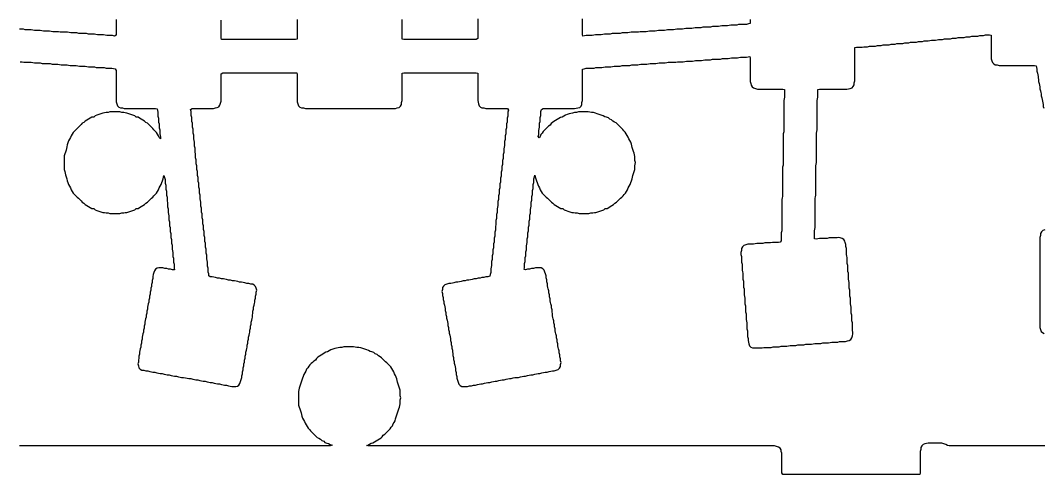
# Model space of a CAD drawing. Header units: metres. Extents: x 1 to 276, y -106 to -1.
# Drawn here: x 113.2 to 191.8, y -106.4 to -71.6 of the extents above; entities that cross this region are included whole.
import ezdxf

# ---------------------------------------------------------------- set-up
doc = ezdxf.new("R2010")
doc.units = ezdxf.units.M

msp = doc.modelspace()

# ---------------------------------------------------------------- linework, layer by layer
at = {"layer": 'PORON'}
for points in [[(148.325, -71.45), (148.325, -71.6), (148.325, -71.75), (148.325, -71.9), (148.325, -72.05), (148.325, -72.2), (148.325, -72.35), (148.325, -72.5), (148.325, -72.65), (148.325, -72.8), (148.325, -72.95), (148.2, -73.025), (148.05, -73.025), (147.9, -73.025), (147.75, -73.025), (147.6, -73.025), (147.45, -73.025), (147.3, -73.025), (147.15, -73.025), (147, -73.025), (146.85, -73.025), (146.7, -73.025), (146.55, -73.025), (146.4, -73.025), (146.25, -73.025), (146.1, -73.025), (145.95, -73.025), (145.8, -73.025), (145.65, -73.025), (145.5, -73.025), (145.35, -73.025), (145.2, -73.025), (145.05, -73.025), (144.9, -73.025), (144.75, -73.025), (144.6, -73.025), (144.45, -73.025), (144.3, -73.025), (144.15, -73.025), (144, -73.025), (143.85, -73.025), (143.7, -73.025), (143.55, -73.025), (143.4, -73.025), (143.25, -73.025), (143.1, -73.025), (142.95, -73.025), (142.8, -73.025), (142.65, -73.025), (142.525, -73), (142.525, -72.85), (142.525, -72.7), (142.525, -72.55), (142.525, -72.4), (142.525, -72.25), (142.525, -72.1), (142.525, -71.95), (142.525, -71.8), (142.525, -71.65), (142.525, -71.5)], [(169.225, -71.5), (169.225, -71.65), (169.225, -71.8), (169.1, -71.825), (168.95, -71.875), (168.8, -71.875), (168.65, -71.875), (168.5, -71.875), (168.35, -71.875), (168.2, -71.925), (168.05, -71.925), (167.9, -71.925), (167.75, -71.925), (167.625, -71.95), (167.5, -71.975), (167.35, -71.975), (167.2, -71.975), (167.05, -71.975), (166.925, -72), (166.8, -72.025), (166.65, -72.025), (166.5, -72.025), (166.35, -72.025), (166.2, -72.075), (166.05, -72.075), (165.9, -72.075), (165.75, -72.075), (165.6, -72.075), (165.45, -72.125), (165.3, -72.125), (165.15, -72.125), (165, -72.125), (164.875, -72.15), (164.75, -72.175), (164.6, -72.175), (164.45, -72.175), (164.3, -72.175), (164.175, -72.2), (164.05, -72.225), (163.9, -72.225), (163.75, -72.225), (163.6, -72.225), (163.475, -72.25), (163.35, -72.275), (163.2, -72.275), (163.05, -72.275), (162.9, -72.275), (162.775, -72.3), (162.65, -72.325), (162.5, -72.325), (162.35, -72.325), (162.2, -72.325), (162.075, -72.35), (161.95, -72.375), (161.8, -72.375), (161.65, -72.375), (161.5, -72.375), (161.375, -72.4), (161.25, -72.425), (161.1, -72.425), (160.95, -72.425), (160.8, -72.425), (160.675, -72.45), (160.55, -72.475), (160.4, -72.475), (160.25, -72.475), (160.1, -72.475), (159.975, -72.5), (159.85, -72.525), (159.7, -72.525), (159.55, -72.525), (159.4, -72.525), (159.25, -72.575), (159.1, -72.575), (158.95, -72.575), (158.8, -72.575), (158.65, -72.575), (158.5, -72.625), (158.35, -72.625), (158.2, -72.625), (158.05, -72.625), (157.925, -72.65), (157.8, -72.675), (157.65, -72.675), (157.5, -72.675), (157.35, -72.675), (157.225, -72.7), (157.1, -72.725), (156.95, -72.725), (156.8, -72.725), (156.65, -72.725), (156.525, -72.75), (156.4, -72.775), (156.375, -72.65), (156.375, -72.5), (156.375, -72.35), (156.375, -72.2), (156.375, -72.05), (156.375, -71.9), (156.375, -71.75), (156.375, -71.6), (156.375, -71.45)], [(120.575, -71.5), (120.575, -71.65), (120.575, -71.8), (120.575, -71.95), (120.575, -72.1), (120.575, -72.25), (120.575, -72.4), (120.575, -72.55), (120.575, -72.7), (120.45, -72.775), (120.3, -72.725), (120.15, -72.725), (120, -72.725), (119.85, -72.725), (119.725, -72.7), (119.6, -72.675), (119.45, -72.675), (119.3, -72.675), (119.15, -72.675), (119.025, -72.65), (118.9, -72.625), (118.75, -72.625), (118.6, -72.625), (118.45, -72.625), (118.3, -72.575), (118.15, -72.575), (118, -72.575), (117.85, -72.575), (117.7, -72.575), (117.55, -72.525), (117.4, -72.525), (117.25, -72.525), (117.1, -72.525), (116.975, -72.5), (116.85, -72.475), (116.7, -72.475), (116.55, -72.475), (116.4, -72.475), (116.275, -72.45), (116.15, -72.425), (116, -72.425), (115.85, -72.425), (115.7, -72.425), (115.575, -72.4), (115.45, -72.375), (115.3, -72.375), (115.15, -72.375), (115, -72.375), (114.875, -72.35), (114.75, -72.325), (114.6, -72.325), (114.45, -72.325), (114.3, -72.325), (114.175, -72.3), (114.05, -72.275), (113.9, -72.275), (113.75, -72.275), (113.6, -72.275), (113.45, -72.225), (113.3, -72.225), (113.15, -72.225)], [(134.475, -71.5), (134.475, -71.65), (134.475, -71.8), (134.475, -71.95), (134.475, -72.1), (134.475, -72.25), (134.475, -72.4), (134.475, -72.55), (134.475, -72.7), (134.475, -72.85), (134.475, -73), (134.35, -73.025), (134.2, -73.025), (134.05, -73.025), (133.9, -73.025), (133.75, -73.025), (133.6, -73.025), (133.45, -73.025), (133.3, -73.025), (133.15, -73.025), (133, -73.025), (132.85, -73.025), (132.7, -73.025), (132.55, -73.025), (132.4, -73.025), (132.25, -73.025), (132.1, -73.025), (131.95, -73.025), (131.8, -73.025), (131.65, -73.025), (131.5, -73.025), (131.35, -73.025), (131.2, -73.025), (131.05, -73.025), (130.9, -73.025), (130.75, -73.025), (130.6, -73.025), (130.45, -73.025), (130.3, -73.025), (130.15, -73.025), (130, -73.025), (129.85, -73.025), (129.7, -73.025), (129.55, -73.025), (129.4, -73.025), (129.25, -73.025), (129.1, -73.025), (128.95, -73.025), (128.8, -73.025), (128.65, -73.025), (128.625, -72.9), (128.625, -72.75), (128.625, -72.6), (128.625, -72.45), (128.625, -72.3), (128.625, -72.15), (128.625, -72), (128.625, -71.85), (128.625, -71.7), (128.625, -71.55)], [(113.2, -74.725), (113.35, -74.725), (113.475, -74.75), (113.6, -74.775), (113.75, -74.775), (113.9, -74.775), (114.05, -74.775), (114.175, -74.8), (114.3, -74.825), (114.45, -74.825), (114.6, -74.825), (114.75, -74.825), (114.9, -74.875), (115.05, -74.875), (115.2, -74.875), (115.35, -74.875), (115.5, -74.875), (115.65, -74.925), (115.8, -74.925), (115.95, -74.925), (116.1, -74.925), (116.225, -74.95), (116.35, -74.975), (116.5, -74.975), (116.65, -74.975), (116.8, -74.975), (116.925, -75), (117.05, -75.025), (117.2, -75.025), (117.35, -75.025), (117.5, -75.025), (117.625, -75.05), (117.75, -75.075), (117.9, -75.075), (118.05, -75.075), (118.2, -75.075), (118.325, -75.1), (118.45, -75.125), (118.6, -75.125), (118.75, -75.125), (118.9, -75.125), (119.05, -75.175), (119.2, -75.175), (119.35, -75.175), (119.5, -75.175), (119.65, -75.175), (119.8, -75.225), (119.95, -75.225), (120.1, -75.225), (120.25, -75.225), (120.375, -75.25), (120.5, -75.275), (120.575, -75.4), (120.575, -75.55), (120.575, -75.7), (120.575, -75.85), (120.575, -76), (120.575, -76.15), (120.575, -76.3), (120.575, -76.45), (120.575, -76.6), (120.575, -76.75), (120.575, -76.9), (120.575, -77.05), (120.575, -77.2), (120.575, -77.35), (120.575, -77.5), (120.575, -77.65), (120.575, -77.8), (120.625, -77.95), (120.675, -78.1), (120.775, -78.2), (120.9, -78.275), (121.05, -78.275), (121.2, -78.325), (121.35, -78.325), (121.5, -78.325), (121.65, -78.325), (121.8, -78.325), (121.95, -78.325), (122.1, -78.325), (122.25, -78.325), (122.4, -78.325), (122.55, -78.325), (122.7, -78.325), (122.85, -78.325), (123, -78.325), (123.15, -78.325), (123.3, -78.325), (123.45, -78.325), (123.6, -78.325), (123.725, -78.35), (123.75, -78.475), (123.775, -78.6), (123.775, -78.75), (123.775, -78.9), (123.825, -79.05), (123.825, -79.2), (123.825, -79.35), (123.875, -79.5), (123.875, -79.65), (123.875, -79.8), (123.925, -79.95), (123.925, -80.1), (123.925, -80.25), (123.95, -80.375), (123.975, -80.5), (123.975, -80.65), (123.875, -80.55), (123.825, -80.4), (123.75, -80.275), (123.675, -80.15), (123.575, -80.05), (123.475, -79.95), (123.375, -79.85), (123.275, -79.75), (123.175, -79.65), (123.075, -79.55), (122.975, -79.45), (122.85, -79.375), (122.75, -79.275), (122.625, -79.2), (122.5, -79.125), (122.375, -79.05), (122.25, -78.975), (122.1, -78.975), (122, -78.875), (121.85, -78.825), (121.7, -78.775), (121.55, -78.725), (121.4, -78.675), (121.275, -78.65), (121.15, -78.625), (121, -78.625), (120.85, -78.575), (120.7, -78.575), (120.55, -78.575), (120.4, -78.575), (120.25, -78.575), (120.1, -78.575), (119.95, -78.625), (119.8, -78.625), (119.675, -78.65), (119.55, -78.675), (119.4, -78.725), (119.25, -78.775), (119.1, -78.825), (118.95, -78.875), (118.85, -78.975), (118.7, -78.975), (118.575, -79.05), (118.45, -79.125), (118.325, -79.2), (118.2, -79.275), (118.1, -79.375), (117.975, -79.45), (117.875, -79.55), (117.775, -79.65), (117.675, -79.75), (117.575, -79.85), (117.475, -79.95), (117.375, -80.05), (117.275, -80.15), (117.2, -80.275), (117.125, -80.4), (117.075, -80.55), (117, -80.675), (116.925, -80.8), (116.875, -80.95), (116.825, -81.1), (116.775, -81.25), (116.75, -81.375), (116.725, -81.5), (116.675, -81.65), (116.625, -81.8), (116.575, -81.95), (116.575, -82.1), (116.575, -82.25), (116.575, -82.4), (116.575, -82.55), (116.575, -82.7), (116.575, -82.85), (116.575, -83), (116.625, -83.15), (116.65, -83.275), (116.675, -83.4), (116.725, -83.55), (116.775, -83.7), (116.825, -83.85), (116.875, -84), (116.925, -84.15), (117, -84.275), (117.075, -84.4), (117.125, -84.55), (117.2, -84.675), (117.275, -84.8), (117.375, -84.9), (117.475, -85), (117.575, -85.1), (117.675, -85.2), (117.775, -85.3), (117.875, -85.4), (117.975, -85.5), (118.1, -85.575), (118.2, -85.675), (118.325, -85.75), (118.45, -85.825), (118.575, -85.9), (118.7, -85.975), (118.85, -85.975), (118.95, -86.075), (119.1, -86.125), (119.25, -86.175), (119.4, -86.225), (119.55, -86.275), (119.675, -86.3), (119.8, -86.325), (119.95, -86.325), (120.1, -86.375), (120.25, -86.375), (120.4, -86.375), (120.55, -86.375), (120.7, -86.375), (120.85, -86.375), (121, -86.325), (121.15, -86.325), (121.275, -86.3), (121.4, -86.275), (121.55, -86.225), (121.7, -86.175), (121.85, -86.125), (122, -86.075), (122.1, -85.975), (122.25, -85.975), (122.375, -85.9), (122.5, -85.825), (122.625, -85.75), (122.75, -85.675), (122.85, -85.575), (122.975, -85.5), (123.075, -85.4), (123.175, -85.3), (123.275, -85.2), (123.375, -85.1), (123.475, -85), (123.575, -84.9), (123.675, -84.8), (123.75, -84.675), (123.825, -84.55), (123.875, -84.4), (123.95, -84.275), (124.025, -84.15), (124.075, -84), (124.125, -83.85), (124.175, -83.7), (124.2, -83.575), (124.225, -83.45), (124.275, -83.6), (124.325, -83.75), (124.325, -83.9), (124.325, -84.05), (124.375, -84.2), (124.375, -84.35), (124.375, -84.5), (124.425, -84.65), (124.425, -84.8), (124.425, -84.95), (124.475, -85.1), (124.475, -85.25), (124.475, -85.4), (124.525, -85.55), (124.525, -85.7), (124.525, -85.85), (124.575, -86), (124.575, -86.15), (124.575, -86.3), (124.6, -86.425), (124.625, -86.55), (124.625, -86.7), (124.625, -86.85), (124.675, -87), (124.675, -87.15), (124.675, -87.3), (124.725, -87.45), (124.725, -87.6), (124.725, -87.75), (124.775, -87.9), (124.775, -88.05), (124.775, -88.2), (124.825, -88.35), (124.825, -88.5), (124.825, -88.65), (124.875, -88.8), (124.875, -88.95), (124.875, -89.1), (124.9, -89.225), (124.925, -89.35), (124.925, -89.5), (124.925, -89.65), (124.975, -89.8), (124.975, -89.95), (124.975, -90.1), (125.025, -90.25), (125.025, -90.4), (125.025, -90.55), (125.05, -90.675), (124.9, -90.675), (124.75, -90.625), (124.6, -90.625), (124.45, -90.575), (124.3, -90.575), (124.15, -90.525), (124, -90.525), (123.85, -90.525), (123.725, -90.55), (123.6, -90.625), (123.525, -90.75), (123.475, -90.9), (123.425, -91.05), (123.375, -91.2), (123.375, -91.35), (123.325, -91.5), (123.325, -91.65), (123.275, -91.8), (123.275, -91.95), (123.225, -92.1), (123.225, -92.25), (123.175, -92.4), (123.175, -92.55), (123.125, -92.7), (123.125, -92.85), (123.075, -93), (123.075, -93.15), (123.025, -93.3), (123, -93.425), (122.975, -93.55), (122.975, -93.7), (122.925, -93.85), (122.925, -94), (122.875, -94.15), (122.875, -94.3), (122.825, -94.45), (122.8, -94.575), (122.775, -94.7), (122.775, -94.85), (122.725, -95), (122.725, -95.15), (122.675, -95.3), (122.675, -95.45), (122.625, -95.6), (122.6, -95.725), (122.575, -95.85), (122.575, -96), (122.525, -96.15), (122.525, -96.3), (122.475, -96.45), (122.475, -96.6), (122.425, -96.75), (122.4, -96.875), (122.375, -97), (122.375, -97.15), (122.325, -97.3), (122.325, -97.45), (122.275, -97.6), (122.275, -97.75), (122.225, -97.9), (122.275, -98.05), (122.325, -98.2), (122.425, -98.3), (122.55, -98.375), (122.7, -98.375), (122.85, -98.425), (123, -98.425), (123.15, -98.475), (123.275, -98.5), (123.4, -98.525), (123.55, -98.525), (123.7, -98.575), (123.825, -98.6), (123.95, -98.625), (124.1, -98.625), (124.25, -98.675), (124.375, -98.7), (124.5, -98.725), (124.65, -98.725), (124.8, -98.775), (124.925, -98.8), (125.05, -98.825), (125.2, -98.825), (125.35, -98.875), (125.475, -98.9), (125.6, -98.925), (125.75, -98.925), (125.9, -98.975), (126.025, -99), (126.15, -99.025), (126.3, -99.025), (126.45, -99.075), (126.575, -99.1), (126.7, -99.125), (126.85, -99.125), (127, -99.175), (127.125, -99.2), (127.25, -99.225), (127.4, -99.225), (127.55, -99.275), (127.675, -99.3), (127.8, -99.325), (127.95, -99.325), (128.1, -99.375), (128.225, -99.4), (128.35, -99.425), (128.5, -99.425), (128.65, -99.475), (128.775, -99.5), (128.9, -99.525), (129.05, -99.525), (129.2, -99.575), (129.325, -99.6), (129.45, -99.625), (129.6, -99.625), (129.75, -99.625), (129.875, -99.6), (130, -99.525), (130.075, -99.4), (130.125, -99.25), (130.175, -99.1), (130.225, -98.95), (130.225, -98.8), (130.275, -98.65), (130.275, -98.5), (130.325, -98.35), (130.325, -98.2), (130.375, -98.05), (130.375, -97.9), (130.425, -97.75), (130.425, -97.6), (130.475, -97.45), (130.475, -97.3), (130.525, -97.15), (130.525, -97), (130.575, -96.85), (130.6, -96.725), (130.625, -96.6), (130.625, -96.45), (130.675, -96.3), (130.675, -96.15), (130.725, -96), (130.725, -95.85), (130.775, -95.7), (130.8, -95.575), (130.825, -95.45), (130.825, -95.3), (130.875, -95.15), (130.875, -95), (130.925, -94.85), (130.925, -94.7), (130.975, -94.55), (131, -94.425), (131.025, -94.3), (131.025, -94.15), (131.075, -94), (131.075, -93.85), (131.125, -93.7), (131.125, -93.55), (131.175, -93.4), (131.2, -93.275), (131.225, -93.15), (131.225, -93), (131.275, -92.85), (131.275, -92.7), (131.325, -92.55), (131.325, -92.4), (131.375, -92.25), (131.325, -92.1), (131.275, -91.95), (131.175, -91.85), (131.05, -91.775), (130.9, -91.775), (130.75, -91.725), (130.6, -91.725), (130.45, -91.675), (130.325, -91.65), (130.2, -91.625), (130.05, -91.625), (129.9, -91.575), (129.775, -91.55), (129.65, -91.525), (129.5, -91.525), (129.35, -91.475), (129.2, -91.475), (129.05, -91.425), (128.925, -91.4), (128.8, -91.375), (128.65, -91.375), (128.5, -91.325), (128.35, -91.325), (128.2, -91.275), (128.075, -91.25), (127.95, -91.225), (127.8, -91.225), (127.675, -91.15), (127.675, -91), (127.625, -90.85), (127.625, -90.7), (127.625, -90.55), (127.575, -90.4), (127.575, -90.25), (127.575, -90.1), (127.55, -89.975), (127.525, -89.85), (127.525, -89.7), (127.525, -89.55), (127.475, -89.4), (127.475, -89.25), (127.475, -89.1), (127.425, -88.95), (127.425, -88.8), (127.425, -88.65), (127.375, -88.5), (127.375, -88.35), (127.375, -88.2), (127.325, -88.05), (127.325, -87.9), (127.325, -87.75), (127.275, -87.6), (127.275, -87.45), (127.275, -87.3), (127.225, -87.15), (127.225, -87), (127.225, -86.85), (127.175, -86.7), (127.175, -86.55), (127.175, -86.4), (127.125, -86.25), (127.125, -86.1), (127.125, -85.95), (127.075, -85.8), (127.075, -85.65), (127.075, -85.5), (127.05, -85.375), (127.025, -85.25), (127.025, -85.1), (127.025, -84.95), (126.975, -84.8), (126.975, -84.65), (126.975, -84.5), (126.925, -84.35), (126.925, -84.2), (126.925, -84.05), (126.875, -83.9), (126.875, -83.75), (126.875, -83.6), (126.825, -83.45), (126.825, -83.3), (126.825, -83.15), (126.775, -83), (126.775, -82.85), (126.775, -82.7), (126.725, -82.55), (126.725, -82.4), (126.725, -82.25), (126.675, -82.1), (126.675, -81.95), (126.675, -81.8), (126.625, -81.65), (126.625, -81.5), (126.625, -81.35), (126.575, -81.2), (126.575, -81.05), (126.575, -80.9), (126.55, -80.775), (126.525, -80.65), (126.525, -80.5), (126.525, -80.35), (126.475, -80.2), (126.475, -80.05), (126.475, -79.9), (126.425, -79.75), (126.425, -79.6), (126.425, -79.45), (126.375, -79.3), (126.375, -79.15), (126.375, -79), (126.325, -78.85), (126.325, -78.7), (126.325, -78.55), (126.275, -78.4), (126.4, -78.325), (126.55, -78.325), (126.7, -78.325), (126.85, -78.325), (127, -78.325), (127.15, -78.325), (127.3, -78.325), (127.45, -78.325), (127.6, -78.325), (127.75, -78.325), (127.9, -78.325), (128.05, -78.325), (128.2, -78.275), (128.325, -78.25), (128.45, -78.175), (128.525, -78.05), (128.575, -77.9), (128.625, -77.75), (128.625, -77.6), (128.625, -77.45), (128.625, -77.3), (128.625, -77.15), (128.625, -77), (128.625, -76.85), (128.625, -76.7), (128.625, -76.55), (128.625, -76.4), (128.625, -76.25), (128.625, -76.1), (128.625, -75.95), (128.625, -75.8), (128.625, -75.65), (128.75, -75.575), (128.9, -75.575), (129.05, -75.575), (129.2, -75.575), (129.35, -75.575), (129.5, -75.575), (129.65, -75.575), (129.8, -75.575), (129.95, -75.575), (130.1, -75.575), (130.25, -75.575), (130.4, -75.575), (130.55, -75.575), (130.7, -75.575), (130.85, -75.575), (131, -75.575), (131.15, -75.575), (131.3, -75.575), (131.45, -75.575), (131.6, -75.575), (131.75, -75.575), (131.9, -75.575), (132.05, -75.575), (132.2, -75.575), (132.35, -75.575), (132.5, -75.575), (132.65, -75.575), (132.8, -75.575), (132.95, -75.575), (133.1, -75.575), (133.25, -75.575), (133.4, -75.575), (133.55, -75.575), (133.7, -75.575), (133.85, -75.575), (134, -75.575), (134.15, -75.575), (134.3, -75.575), (134.45, -75.575), (134.475, -75.7), (134.475, -75.85), (134.475, -76), (134.475, -76.15), (134.475, -76.3), (134.475, -76.45), (134.475, -76.6), (134.475, -76.75), (134.475, -76.9), (134.475, -77.05), (134.475, -77.2), (134.475, -77.35), (134.475, -77.5), (134.475, -77.65), (134.475, -77.8), (134.525, -77.95), (134.575, -78.1), (134.675, -78.2), (134.8, -78.275), (134.95, -78.275), (135.1, -78.325), (135.25, -78.325), (135.4, -78.325), (135.55, -78.325), (135.7, -78.325), (135.85, -78.325), (136, -78.325), (136.15, -78.325), (136.3, -78.325), (136.45, -78.325), (136.6, -78.325), (136.75, -78.325), (136.9, -78.325), (137.05, -78.325), (137.2, -78.325), (137.35, -78.325), (137.5, -78.325), (137.65, -78.325), (137.8, -78.325), (137.95, -78.325), (138.1, -78.325), (138.25, -78.325), (138.4, -78.325), (138.55, -78.325), (138.7, -78.325), (138.85, -78.325), (139, -78.325), (139.15, -78.325), (139.3, -78.325), (139.45, -78.325), (139.6, -78.325), (139.75, -78.325), (139.9, -78.325), (140.05, -78.325), (140.2, -78.325), (140.35, -78.325), (140.5, -78.325), (140.65, -78.325), (140.8, -78.325), (140.95, -78.325), (141.1, -78.325), (141.25, -78.325), (141.4, -78.325), (141.55, -78.325), (141.7, -78.325), (141.85, -78.325), (142, -78.325), (142.15, -78.275), (142.3, -78.225), (142.4, -78.125), (142.475, -78), (142.475, -77.85), (142.525, -77.7), (142.525, -77.55), (142.525, -77.4), (142.525, -77.25), (142.525, -77.1), (142.525, -76.95), (142.525, -76.8), (142.525, -76.65), (142.525, -76.5), (142.525, -76.35), (142.525, -76.2), (142.525, -76.05), (142.525, -75.9), (142.525, -75.75), (142.525, -75.6), (142.65, -75.575), (142.8, -75.575), (142.95, -75.575), (143.1, -75.575), (143.25, -75.575), (143.4, -75.575), (143.55, -75.575), (143.7, -75.575), (143.85, -75.575), (144, -75.575), (144.15, -75.575), (144.3, -75.575), (144.45, -75.575), (144.6, -75.575), (144.75, -75.575), (144.9, -75.575), (145.05, -75.575), (145.2, -75.575), (145.35, -75.575), (145.5, -75.575), (145.65, -75.575), (145.8, -75.575), (145.95, -75.575), (146.1, -75.575), (146.25, -75.575), (146.4, -75.575), (146.55, -75.575), (146.7, -75.575), (146.85, -75.575), (147, -75.575), (147.15, -75.575), (147.3, -75.575), (147.45, -75.575), (147.6, -75.575), (147.75, -75.575), (147.9, -75.575), (148.05, -75.575), (148.2, -75.575), (148.325, -75.6), (148.325, -75.75), (148.325, -75.9), (148.325, -76.05), (148.325, -76.2), (148.325, -76.35), (148.325, -76.5), (148.325, -76.65), (148.325, -76.8), (148.325, -76.95), (148.325, -77.1), (148.325, -77.25), (148.325, -77.4), (148.325, -77.55), (148.325, -77.7), (148.35, -77.825), (148.375, -77.95), (148.425, -78.1), (148.525, -78.2), (148.65, -78.275), (148.8, -78.275), (148.95, -78.325), (149.1, -78.325), (149.25, -78.325), (149.4, -78.325), (149.55, -78.325), (149.7, -78.325), (149.85, -78.325), (150, -78.325), (150.15, -78.325), (150.3, -78.325), (150.45, -78.325), (150.6, -78.325), (150.675, -78.45), (150.625, -78.6), (150.625, -78.75), (150.625, -78.9), (150.575, -79.05), (150.575, -79.2), (150.575, -79.35), (150.525, -79.5), (150.525, -79.65), (150.525, -79.8), (150.475, -79.95), (150.475, -80.1), (150.475, -80.25), (150.425, -80.4), (150.425, -80.55), (150.425, -80.7), (150.375, -80.85), (150.375, -81), (150.375, -81.15), (150.35, -81.275), (150.325, -81.4), (150.325, -81.55), (150.325, -81.7), (150.275, -81.85), (150.275, -82), (150.275, -82.15), (150.225, -82.3), (150.225, -82.45), (150.225, -82.6), (150.175, -82.75), (150.175, -82.9), (150.175, -83.05), (150.125, -83.2), (150.125, -83.35), (150.125, -83.5), (150.075, -83.65), (150.075, -83.8), (150.075, -83.95), (150.025, -84.1), (150.025, -84.25), (150.025, -84.4), (149.975, -84.55), (149.975, -84.7), (149.975, -84.85), (149.925, -85), (149.925, -85.15), (149.925, -85.3), (149.875, -85.45), (149.875, -85.6), (149.875, -85.75), (149.85, -85.875), (149.825, -86), (149.825, -86.15), (149.825, -86.3), (149.775, -86.45), (149.775, -86.6), (149.775, -86.75), (149.725, -86.9), (149.725, -87.05), (149.725, -87.2), (149.675, -87.35), (149.675, -87.5), (149.675, -87.65), (149.625, -87.8), (149.625, -87.95), (149.625, -88.1), (149.575, -88.25), (149.575, -88.4), (149.575, -88.55), (149.525, -88.7), (149.525, -88.85), (149.525, -89), (149.475, -89.15), (149.475, -89.3), (149.475, -89.45), (149.425, -89.6), (149.425, -89.75), (149.425, -89.9), (149.375, -90.05), (149.375, -90.2), (149.375, -90.35), (149.35, -90.475), (149.325, -90.6), (149.325, -90.75), (149.325, -90.9), (149.275, -91.05), (149.25, -91.175), (149.1, -91.225), (148.95, -91.225), (148.8, -91.275), (148.65, -91.275), (148.5, -91.325), (148.35, -91.325), (148.2, -91.375), (148.05, -91.375), (147.9, -91.425), (147.775, -91.45), (147.65, -91.475), (147.5, -91.475), (147.35, -91.525), (147.2, -91.525), (147.05, -91.575), (146.925, -91.6), (146.8, -91.625), (146.65, -91.625), (146.5, -91.675), (146.375, -91.7), (146.25, -91.725), (146.1, -91.725), (145.95, -91.775), (145.8, -91.825), (145.7, -91.925), (145.625, -92.05), (145.625, -92.2), (145.575, -92.35), (145.625, -92.5), (145.625, -92.65), (145.675, -92.8), (145.675, -92.95), (145.725, -93.1), (145.725, -93.25), (145.775, -93.4), (145.8, -93.525), (145.825, -93.65), (145.825, -93.8), (145.875, -93.95), (145.875, -94.1), (145.925, -94.25), (145.925, -94.4), (145.975, -94.55), (146, -94.675), (146.025, -94.8), (146.025, -94.95), (146.075, -95.1), (146.075, -95.25), (146.125, -95.4), (146.125, -95.55), (146.175, -95.7), (146.2, -95.825), (146.225, -95.95), (146.225, -96.1), (146.275, -96.25), (146.275, -96.4), (146.325, -96.55), (146.325, -96.7), (146.375, -96.85), (146.4, -96.975), (146.425, -97.1), (146.425, -97.25), (146.475, -97.4), (146.475, -97.55), (146.525, -97.7), (146.525, -97.85), (146.575, -98), (146.6, -98.125), (146.625, -98.25), (146.625, -98.4), (146.675, -98.55), (146.675, -98.7), (146.725, -98.85), (146.725, -99), (146.775, -99.15), (146.825, -99.3), (146.875, -99.45), (146.975, -99.55), (147.1, -99.625), (147.25, -99.625), (147.4, -99.625), (147.55, -99.625), (147.7, -99.575), (147.85, -99.575), (148, -99.525), (148.15, -99.525), (148.3, -99.475), (148.425, -99.45), (148.55, -99.425), (148.7, -99.425), (148.85, -99.375), (148.975, -99.35), (149.1, -99.325), (149.25, -99.325), (149.4, -99.275), (149.525, -99.25), (149.65, -99.225), (149.8, -99.225), (149.95, -99.175), (150.075, -99.15), (150.2, -99.125), (150.35, -99.125), (150.5, -99.075), (150.625, -99.05), (150.75, -99.025), (150.9, -99.025), (151.05, -98.975), (151.175, -98.95), (151.3, -98.925), (151.45, -98.925), (151.6, -98.875), (151.725, -98.85), (151.85, -98.825), (152, -98.825), (152.15, -98.775), (152.275, -98.75), (152.4, -98.725), (152.55, -98.725), (152.7, -98.675), (152.825, -98.65), (152.95, -98.625), (153.1, -98.625), (153.25, -98.575), (153.375, -98.55), (153.5, -98.525), (153.65, -98.525), (153.8, -98.475), (153.925, -98.45), (154.05, -98.425), (154.2, -98.425), (154.35, -98.375), (154.5, -98.325), (154.6, -98.225), (154.675, -98.1), (154.675, -97.95), (154.725, -97.8), (154.675, -97.65), (154.675, -97.5), (154.625, -97.35), (154.625, -97.2), (154.575, -97.05), (154.575, -96.9), (154.525, -96.75), (154.5, -96.625), (154.475, -96.5), (154.475, -96.35), (154.425, -96.2), (154.425, -96.05), (154.375, -95.9), (154.375, -95.75), (154.325, -95.6), (154.3, -95.475), (154.275, -95.35), (154.275, -95.2), (154.225, -95.05), (154.225, -94.9), (154.175, -94.75), (154.175, -94.6), (154.125, -94.45), (154.1, -94.325), (154.075, -94.2), (154.075, -94.05), (154.025, -93.9), (154.025, -93.75), (153.975, -93.6), (153.975, -93.45), (153.925, -93.3), (153.9, -93.175), (153.875, -93.05), (153.875, -92.9), (153.825, -92.75), (153.825, -92.6), (153.775, -92.45), (153.775, -92.3), (153.725, -92.15), (153.7, -92.025), (153.675, -91.9), (153.675, -91.75), (153.625, -91.6), (153.625, -91.45), (153.575, -91.3), (153.575, -91.15), (153.525, -91), (153.475, -90.85), (153.425, -90.7), (153.325, -90.6), (153.2, -90.525), (153.05, -90.525), (152.9, -90.525), (152.75, -90.525), (152.6, -90.575), (152.45, -90.575), (152.3, -90.625), (152.15, -90.625), (152, -90.675), (151.875, -90.65), (151.925, -90.5), (151.925, -90.35), (151.925, -90.2), (151.975, -90.05), (151.975, -89.9), (151.975, -89.75), (152.025, -89.6), (152.025, -89.45), (152.025, -89.3), (152.075, -89.15), (152.075, -89), (152.075, -88.85), (152.1, -88.725), (152.125, -88.6), (152.125, -88.45), (152.125, -88.3), (152.175, -88.15), (152.175, -88), (152.175, -87.85), (152.225, -87.7), (152.225, -87.55), (152.225, -87.4), (152.275, -87.25), (152.275, -87.1), (152.275, -86.95), (152.325, -86.8), (152.325, -86.65), (152.325, -86.5), (152.375, -86.35), (152.375, -86.2), (152.375, -86.05), (152.4, -85.925), (152.425, -85.8), (152.425, -85.65), (152.425, -85.5), (152.475, -85.35), (152.475, -85.2), (152.475, -85.05), (152.525, -84.9), (152.525, -84.75), (152.525, -84.6), (152.575, -84.45), (152.575, -84.3), (152.575, -84.15), (152.625, -84), (152.625, -83.85), (152.625, -83.7), (152.675, -83.55), (152.7, -83.425), (152.725, -83.55), (152.775, -83.7), (152.825, -83.85), (152.875, -84), (152.925, -84.15), (153, -84.275), (153.075, -84.4), (153.125, -84.55), (153.2, -84.675), (153.275, -84.8), (153.375, -84.9), (153.475, -85), (153.575, -85.1), (153.675, -85.2), (153.775, -85.3), (153.875, -85.4), (153.975, -85.5), (154.1, -85.575), (154.2, -85.675), (154.325, -85.75), (154.45, -85.825), (154.575, -85.9), (154.7, -85.975), (154.85, -85.975), (154.95, -86.075), (155.1, -86.125), (155.25, -86.175), (155.4, -86.225), (155.55, -86.275), (155.675, -86.3), (155.8, -86.325), (155.95, -86.325), (156.1, -86.375), (156.25, -86.375), (156.4, -86.375), (156.55, -86.375), (156.7, -86.375), (156.85, -86.375), (157, -86.325), (157.15, -86.325), (157.275, -86.3), (157.4, -86.275), (157.55, -86.225), (157.7, -86.175), (157.85, -86.125), (158, -86.075), (158.1, -85.975), (158.25, -85.975), (158.375, -85.9), (158.5, -85.825), (158.625, -85.75), (158.75, -85.675), (158.85, -85.575), (158.975, -85.5), (159.075, -85.4), (159.175, -85.3), (159.275, -85.2), (159.375, -85.1), (159.475, -85), (159.575, -84.9), (159.675, -84.8), (159.75, -84.675), (159.825, -84.55), (159.875, -84.4), (159.95, -84.275), (160.025, -84.15), (160.075, -84), (160.125, -83.85), (160.175, -83.7), (160.2, -83.575), (160.225, -83.45), (160.275, -83.3), (160.325, -83.15), (160.375, -83), (160.375, -82.85), (160.375, -82.7), (160.4, -82.575), (160.425, -82.45), (160.375, -82.3), (160.375, -82.15), (160.375, -82), (160.35, -81.875), (160.325, -81.75), (160.275, -81.6), (160.225, -81.45), (160.175, -81.3), (160.15, -81.175), (160.125, -81.05), (160.075, -80.9), (160, -80.775), (159.925, -80.65), (159.875, -80.5), (159.8, -80.375), (159.725, -80.25), (159.65, -80.125), (159.55, -80.025), (159.45, -79.925), (159.35, -79.825), (159.25, -79.725), (159.15, -79.625), (159.05, -79.525), (158.95, -79.425), (158.825, -79.35), (158.7, -79.275), (158.6, -79.175), (158.45, -79.125), (158.35, -79.025), (158.2, -78.975), (158.075, -78.95), (157.95, -78.875), (157.8, -78.825), (157.65, -78.775), (157.5, -78.725), (157.35, -78.675), (157.2, -78.625), (157.05, -78.625), (156.925, -78.6), (156.8, -78.575), (156.65, -78.575), (156.5, -78.575), (156.35, -78.575), (156.2, -78.575), (156.05, -78.575), (155.9, -78.625), (155.75, -78.625), (155.6, -78.675), (155.475, -78.7), (155.35, -78.725), (155.2, -78.775), (155.05, -78.825), (154.925, -78.9), (154.8, -78.975), (154.675, -79), (154.55, -79.075), (154.425, -79.15), (154.3, -79.225), (154.175, -79.3), (154.05, -79.375), (153.95, -79.475), (153.875, -79.6), (153.75, -79.675), (153.65, -79.775), (153.55, -79.875), (153.45, -79.975), (153.35, -80.075), (153.275, -80.2), (153.175, -80.3), (153.125, -80.45), (153.05, -80.575), (152.975, -80.45), (153.025, -80.3), (153.025, -80.15), (153.025, -80), (153.05, -79.875), (153.075, -79.75), (153.075, -79.6), (153.075, -79.45), (153.125, -79.3), (153.125, -79.15), (153.125, -79), (153.175, -78.85), (153.175, -78.7), (153.175, -78.55), (153.225, -78.4), (153.35, -78.325), (153.5, -78.325), (153.65, -78.325), (153.8, -78.325), (153.95, -78.325), (154.1, -78.325), (154.25, -78.325), (154.4, -78.325), (154.55, -78.325), (154.7, -78.325), (154.85, -78.325), (155, -78.325), (155.15, -78.325), (155.3, -78.325), (155.45, -78.325), (155.6, -78.325), (155.75, -78.325), (155.875, -78.3), (156, -78.275), (156.15, -78.225), (156.25, -78.125), (156.325, -78), (156.325, -77.85), (156.375, -77.7), (156.375, -77.55), (156.375, -77.4), (156.375, -77.25), (156.375, -77.1), (156.375, -76.95), (156.375, -76.8), (156.375, -76.65), (156.375, -76.5), (156.375, -76.35), (156.375, -76.2), (156.375, -76.05), (156.375, -75.9), (156.375, -75.75), (156.375, -75.6), (156.375, -75.45), (156.375, -75.3), (156.5, -75.275), (156.65, -75.225), (156.8, -75.225), (156.95, -75.225), (157.1, -75.225), (157.25, -75.225), (157.4, -75.175), (157.55, -75.175), (157.7, -75.175), (157.85, -75.175), (157.975, -75.15), (158.1, -75.125), (158.25, -75.125), (158.4, -75.125), (158.55, -75.125), (158.675, -75.1), (158.8, -75.075), (158.95, -75.075), (159.1, -75.075), (159.25, -75.075), (159.4, -75.025), (159.55, -75.025), (159.7, -75.025), (159.85, -75.025), (160, -75.025), (160.15, -74.975), (160.3, -74.975), (160.45, -74.975), (160.6, -74.975), (160.725, -74.95), (160.85, -74.925), (161, -74.925), (161.15, -74.925), (161.3, -74.925), (161.425, -74.9), (161.55, -74.875), (161.7, -74.875), (161.85, -74.875), (162, -74.875), (162.125, -74.85), (162.25, -74.825), (162.4, -74.825), (162.55, -74.825), (162.7, -74.825), (162.825, -74.8), (162.95, -74.775), (163.1, -74.775), (163.25, -74.775), (163.4, -74.775), (163.525, -74.75), (163.65, -74.725), (163.8, -74.725), (163.95, -74.725), (164.1, -74.725), (164.225, -74.7), (164.35, -74.675), (164.5, -74.675), (164.65, -74.675), (164.8, -74.675), (164.925, -74.65), (165.05, -74.625), (165.2, -74.625), (165.35, -74.625), (165.5, -74.625), (165.625, -74.6), (165.75, -74.575), (165.9, -74.575), (166.05, -74.575), (166.2, -74.575), (166.35, -74.525), (166.5, -74.525), (166.65, -74.525), (166.8, -74.525), (166.95, -74.525), (167.1, -74.475), (167.25, -74.475), (167.4, -74.475), (167.55, -74.475), (167.675, -74.45), (167.8, -74.425), (167.95, -74.425), (168.1, -74.425), (168.25, -74.425), (168.375, -74.4), (168.5, -74.375), (168.65, -74.375), (168.8, -74.375), (168.95, -74.375), (169.075, -74.35), (169.2, -74.325), (169.225, -74.45), (169.225, -74.6), (169.225, -74.75), (169.225, -74.9), (169.225, -75.05), (169.225, -75.2), (169.225, -75.35), (169.225, -75.5), (169.225, -75.65), (169.225, -75.8), (169.225, -75.95), (169.225, -76.1), (169.225, -76.25), (169.275, -76.4), (169.3, -76.525), (169.375, -76.65), (169.5, -76.725), (169.65, -76.775), (169.8, -76.825), (169.95, -76.825), (170.1, -76.825), (170.25, -76.825), (170.4, -76.825), (170.55, -76.825), (170.7, -76.825), (170.85, -76.825), (171, -76.825), (171.15, -76.825), (171.3, -76.825), (171.45, -76.825), (171.6, -76.825), (171.75, -76.825), (171.875, -76.85), (171.875, -77), (171.875, -77.15), (171.875, -77.3), (171.875, -77.45), (171.85, -77.575), (171.825, -77.7), (171.825, -77.85), (171.825, -78), (171.825, -78.15), (171.825, -78.3), (171.825, -78.45), (171.825, -78.6), (171.825, -78.75), (171.825, -78.9), (171.825, -79.05), (171.825, -79.2), (171.825, -79.35), (171.825, -79.5), (171.825, -79.65), (171.825, -79.8), (171.825, -79.95), (171.825, -80.1), (171.775, -80.25), (171.775, -80.4), (171.775, -80.55), (171.775, -80.7), (171.775, -80.85), (171.775, -81), (171.775, -81.15), (171.775, -81.3), (171.775, -81.45), (171.775, -81.6), (171.775, -81.75), (171.775, -81.9), (171.775, -82.05), (171.775, -82.2), (171.775, -82.35), (171.775, -82.5), (171.775, -82.65), (171.725, -82.8), (171.725, -82.95), (171.725, -83.1), (171.725, -83.25), (171.725, -83.4), (171.725, -83.55), (171.725, -83.7), (171.725, -83.85), (171.725, -84), (171.725, -84.15), (171.725, -84.3), (171.725, -84.45), (171.725, -84.6), (171.725, -84.75), (171.725, -84.9), (171.725, -85.05), (171.7, -85.175), (171.675, -85.3), (171.675, -85.45), (171.675, -85.6), (171.675, -85.75), (171.675, -85.9), (171.675, -86.05), (171.675, -86.2), (171.675, -86.35), (171.675, -86.5), (171.675, -86.65), (171.675, -86.8), (171.675, -86.95), (171.675, -87.1), (171.675, -87.25), (171.675, -87.4), (171.675, -87.55), (171.675, -87.7), (171.625, -87.85), (171.625, -88), (171.625, -88.15), (171.625, -88.3), (171.625, -88.45), (171.525, -88.55), (171.4, -88.575), (171.25, -88.575), (171.1, -88.575), (170.95, -88.575), (170.8, -88.625), (170.65, -88.625), (170.5, -88.625), (170.35, -88.625), (170.2, -88.675), (170.05, -88.675), (169.9, -88.675), (169.75, -88.675), (169.625, -88.7), (169.5, -88.725), (169.35, -88.725), (169.2, -88.725), (169.05, -88.725), (168.9, -88.775), (168.75, -88.825), (168.65, -88.925), (168.575, -89.05), (168.575, -89.2), (168.525, -89.35), (168.525, -89.5), (168.575, -89.65), (168.575, -89.8), (168.575, -89.95), (168.575, -90.1), (168.625, -90.25), (168.625, -90.4), (168.625, -90.55), (168.625, -90.7), (168.65, -90.825), (168.675, -90.95), (168.675, -91.1), (168.675, -91.25), (168.675, -91.4), (168.725, -91.55), (168.725, -91.7), (168.725, -91.85), (168.725, -92), (168.775, -92.15), (168.775, -92.3), (168.775, -92.45), (168.775, -92.6), (168.8, -92.725), (168.825, -92.85), (168.825, -93), (168.825, -93.15), (168.825, -93.3), (168.875, -93.45), (168.875, -93.6), (168.875, -93.75), (168.875, -93.9), (168.925, -94.05), (168.925, -94.2), (168.925, -94.35), (168.925, -94.5), (168.95, -94.625), (168.975, -94.75), (168.975, -94.9), (168.975, -95.05), (168.975, -95.2), (169.025, -95.35), (169.025, -95.5), (169.025, -95.65), (169.025, -95.8), (169.075, -95.95), (169.075, -96.1), (169.1, -96.225), (169.125, -96.35), (169.175, -96.5), (169.275, -96.6), (169.4, -96.675), (169.55, -96.675), (169.7, -96.675), (169.85, -96.675), (170, -96.675), (170.15, -96.675), (170.275, -96.65), (170.4, -96.625), (170.55, -96.625), (170.7, -96.625), (170.85, -96.625), (171, -96.575), (171.15, -96.575), (171.3, -96.575), (171.45, -96.575), (171.6, -96.525), (171.75, -96.525), (171.9, -96.525), (172.05, -96.525), (172.175, -96.5), (172.3, -96.475), (172.45, -96.475), (172.6, -96.475), (172.75, -96.475), (172.9, -96.425), (173.05, -96.425), (173.2, -96.425), (173.35, -96.425), (173.5, -96.375), (173.65, -96.375), (173.8, -96.375), (173.95, -96.375), (174.075, -96.35), (174.2, -96.325), (174.35, -96.325), (174.5, -96.325), (174.65, -96.325), (174.8, -96.275), (174.95, -96.275), (175.1, -96.275), (175.25, -96.275), (175.375, -96.25), (175.5, -96.225), (175.65, -96.225), (175.8, -96.225), (175.95, -96.225), (176.1, -96.175), (176.25, -96.175), (176.4, -96.175), (176.55, -96.175), (176.7, -96.125), (176.825, -96.1), (176.95, -96.025), (177.025, -95.9), (177.075, -95.75), (177.125, -95.6), (177.125, -95.45), (177.1, -95.325), (177.075, -95.2), (177.075, -95.05), (177.075, -94.9), (177.075, -94.75), (177.025, -94.6), (177.025, -94.45), (177.025, -94.3), (177.025, -94.15), (176.975, -94), (176.975, -93.85), (176.975, -93.7), (176.975, -93.55), (176.95, -93.425), (176.925, -93.3), (176.925, -93.15), (176.925, -93), (176.925, -92.85), (176.875, -92.7), (176.875, -92.55), (176.875, -92.4), (176.875, -92.25), (176.825, -92.1), (176.825, -91.95), (176.825, -91.8), (176.825, -91.65), (176.8, -91.525), (176.775, -91.4), (176.775, -91.25), (176.775, -91.1), (176.775, -90.95), (176.725, -90.8), (176.725, -90.65), (176.725, -90.5), (176.725, -90.35), (176.675, -90.2), (176.675, -90.05), (176.675, -89.9), (176.675, -89.75), (176.65, -89.625), (176.625, -89.5), (176.625, -89.35), (176.625, -89.2), (176.625, -89.05), (176.575, -88.9), (176.575, -88.75), (176.525, -88.6), (176.5, -88.475), (176.425, -88.35), (176.3, -88.275), (176.15, -88.225), (176.025, -88.2), (175.9, -88.225), (175.75, -88.225), (175.6, -88.225), (175.45, -88.225), (175.3, -88.225), (175.15, -88.275), (175, -88.275), (174.85, -88.275), (174.7, -88.275), (174.55, -88.275), (174.425, -88.3), (174.3, -88.325), (174.175, -88.3), (174.175, -88.15), (174.175, -88), (174.175, -87.85), (174.175, -87.7), (174.2, -87.575), (174.225, -87.45), (174.225, -87.3), (174.225, -87.15), (174.225, -87), (174.225, -86.85), (174.225, -86.7), (174.225, -86.55), (174.225, -86.4), (174.225, -86.25), (174.225, -86.1), (174.225, -85.95), (174.225, -85.8), (174.225, -85.65), (174.225, -85.5), (174.225, -85.35), (174.225, -85.2), (174.25, -85.075), (174.275, -84.95), (174.275, -84.8), (174.275, -84.65), (174.275, -84.5), (174.275, -84.35), (174.275, -84.2), (174.275, -84.05), (174.275, -83.9), (174.275, -83.75), (174.275, -83.6), (174.275, -83.45), (174.275, -83.3), (174.275, -83.15), (174.275, -83), (174.275, -82.85), (174.275, -82.7), (174.3, -82.575), (174.325, -82.45), (174.325, -82.3), (174.325, -82.15), (174.325, -82), (174.325, -81.85), (174.325, -81.7), (174.325, -81.55), (174.325, -81.4), (174.325, -81.25), (174.325, -81.1), (174.325, -80.95), (174.325, -80.8), (174.325, -80.65), (174.325, -80.5), (174.325, -80.35), (174.325, -80.2), (174.35, -80.075), (174.375, -79.95), (174.375, -79.8), (174.375, -79.65), (174.375, -79.5), (174.375, -79.35), (174.375, -79.2), (174.375, -79.05), (174.375, -78.9), (174.375, -78.75), (174.375, -78.6), (174.375, -78.45), (174.375, -78.3), (174.375, -78.15), (174.375, -78), (174.375, -77.85), (174.375, -77.7), (174.4, -77.575), (174.425, -77.45), (174.425, -77.3), (174.425, -77.15), (174.425, -77), (174.425, -76.85), (174.55, -76.825), (174.7, -76.825), (174.85, -76.825), (175, -76.825), (175.15, -76.825), (175.3, -76.825), (175.45, -76.825), (175.6, -76.825), (175.75, -76.825), (175.9, -76.825), (176.05, -76.825), (176.2, -76.825), (176.35, -76.825), (176.5, -76.825), (176.65, -76.825), (176.775, -76.8), (176.9, -76.775), (177.05, -76.725), (177.15, -76.625), (177.225, -76.5), (177.225, -76.35), (177.275, -76.2), (177.275, -76.05), (177.275, -75.9), (177.275, -75.75), (177.275, -75.6), (177.275, -75.45), (177.275, -75.3), (177.275, -75.15), (177.275, -75), (177.275, -74.85), (177.275, -74.7), (177.275, -74.55), (177.275, -74.4), (177.275, -74.25), (177.275, -74.1), (177.275, -73.95), (177.275, -73.8), (177.275, -73.65), (177.4, -73.625), (177.55, -73.625), (177.7, -73.625), (177.825, -73.6), (177.95, -73.575), (178.1, -73.575), (178.25, -73.575), (178.4, -73.525), (178.55, -73.525), (178.7, -73.525), (178.85, -73.525), (179, -73.475), (179.15, -73.475), (179.3, -73.475), (179.45, -73.425), (179.6, -73.425), (179.75, -73.425), (179.9, -73.425), (180.05, -73.375), (180.2, -73.375), (180.35, -73.375), (180.5, -73.325), (180.65, -73.325), (180.8, -73.325), (180.95, -73.325), (181.1, -73.275), (181.25, -73.275), (181.4, -73.275), (181.55, -73.225), (181.7, -73.225), (181.85, -73.225), (182, -73.225), (182.15, -73.175), (182.3, -73.175), (182.45, -73.175), (182.6, -73.125), (182.75, -73.125), (182.9, -73.125), (183.025, -73.1), (183.15, -73.075), (183.3, -73.075), (183.45, -73.075), (183.575, -73.05), (183.7, -73.025), (183.85, -73.025), (184, -73.025), (184.15, -72.975), (184.3, -72.975), (184.45, -72.975), (184.6, -72.975), (184.75, -72.925), (184.9, -72.925), (185.05, -72.925), (185.2, -72.875), (185.35, -72.875), (185.5, -72.875), (185.65, -72.875), (185.8, -72.825), (185.95, -72.825), (186.1, -72.825), (186.25, -72.775), (186.4, -72.775), (186.55, -72.775), (186.7, -72.775), (186.85, -72.725), (187, -72.725), (187.15, -72.725), (187.3, -72.675), (187.45, -72.675), (187.6, -72.675), (187.725, -72.7), (187.725, -72.85), (187.725, -73), (187.725, -73.15), (187.725, -73.3), (187.725, -73.45), (187.725, -73.6), (187.725, -73.75), (187.725, -73.9), (187.725, -74.05), (187.725, -74.2), (187.725, -74.35), (187.725, -74.5), (187.775, -74.65), (187.825, -74.8), (187.925, -74.9), (188.05, -74.975), (188.2, -74.975), (188.35, -75.025), (188.5, -75.025), (188.65, -75.025), (188.8, -75.025), (188.95, -75.025), (189.1, -75.025), (189.25, -75.025), (189.4, -75.025), (189.55, -75.025), (189.7, -75.025), (189.85, -75.025), (190, -75.025), (190.15, -75.025), (190.3, -75.025), (190.45, -75.025), (190.6, -75.025), (190.75, -75.025), (190.9, -75.025), (191.05, -75.025), (191.175, -75.05), (191.2, -75.175), (191.225, -75.3), (191.225, -75.45), (191.275, -75.6), (191.3, -75.725), (191.325, -75.85), (191.35, -75.975), (191.375, -76.1), (191.375, -76.25), (191.425, -76.4), (191.45, -76.525), (191.475, -76.65), (191.475, -76.8), (191.525, -76.95), (191.55, -77.075), (191.575, -77.2), (191.575, -77.35), (191.625, -77.5), (191.65, -77.625), (191.675, -77.75), (191.7, -77.875), (191.725, -78), (191.725, -78.15), (191.775, -78.3)], [(191.85, -87.625), (191.7, -87.675), (191.6, -87.775), (191.525, -87.9), (191.525, -88.05), (191.475, -88.2), (191.475, -88.35), (191.475, -88.5), (191.475, -88.65), (191.475, -88.8), (191.475, -88.95), (191.475, -89.1), (191.475, -89.25), (191.475, -89.4), (191.475, -89.55), (191.475, -89.7), (191.475, -89.85), (191.475, -90), (191.475, -90.15), (191.475, -90.3), (191.475, -90.45), (191.475, -90.6), (191.475, -90.75), (191.475, -90.9), (191.475, -91.05), (191.475, -91.2), (191.475, -91.35), (191.475, -91.5), (191.475, -91.65), (191.475, -91.8), (191.475, -91.95), (191.475, -92.1), (191.475, -92.25), (191.475, -92.4), (191.475, -92.55), (191.475, -92.7), (191.475, -92.85), (191.475, -93), (191.475, -93.15), (191.475, -93.3), (191.475, -93.45), (191.475, -93.6), (191.475, -93.75), (191.475, -93.9), (191.475, -94.05), (191.475, -94.2), (191.475, -94.35), (191.475, -94.5), (191.475, -94.65), (191.475, -94.8), (191.475, -94.95), (191.475, -95.1), (191.525, -95.25), (191.575, -95.4), (191.675, -95.5), (191.8, -95.575)], [(191.85, -104.175), (191.7, -104.175), (191.55, -104.175), (191.4, -104.175), (191.25, -104.175), (191.1, -104.175), (190.95, -104.175), (190.8, -104.175), (190.65, -104.175), (190.5, -104.175), (190.35, -104.175), (190.2, -104.175), (190.05, -104.175), (189.9, -104.175), (189.75, -104.175), (189.6, -104.175), (189.45, -104.175), (189.3, -104.175), (189.15, -104.175), (189, -104.175), (188.85, -104.175), (188.7, -104.175), (188.55, -104.175), (188.4, -104.175), (188.25, -104.175), (188.1, -104.175), (187.95, -104.175), (187.8, -104.175), (187.65, -104.175), (187.5, -104.175), (187.35, -104.175), (187.2, -104.175), (187.05, -104.175), (186.9, -104.175), (186.75, -104.175), (186.6, -104.175), (186.45, -104.175), (186.3, -104.175), (186.15, -104.175), (186, -104.175), (185.85, -104.175), (185.7, -104.175), (185.55, -104.175), (185.4, -104.175), (185.25, -104.175), (185.1, -104.175), (184.95, -104.175), (184.8, -104.175), (184.65, -104.175), (184.5, -104.175), (184.375, -104.15), (184.25, -104.075), (184.1, -104.025), (183.95, -103.975), (183.8, -103.975), (183.65, -103.975), (183.5, -103.975), (183.35, -103.975), (183.2, -103.975), (183.05, -103.975), (182.9, -103.975), (182.775, -104), (182.65, -104.025), (182.5, -104.075), (182.4, -104.175), (182.325, -104.3), (182.325, -104.45), (182.275, -104.6), (182.275, -104.75), (182.275, -104.9), (182.275, -105.05), (182.275, -105.2), (182.275, -105.35), (182.275, -105.5), (182.275, -105.65), (182.275, -105.8), (182.275, -105.95), (182.275, -106.1), (182.275, -106.25), (182.25, -106.375), (182.1, -106.375), (181.95, -106.375), (181.8, -106.375), (181.65, -106.375), (181.5, -106.375), (181.35, -106.375), (181.2, -106.375), (181.05, -106.375), (180.9, -106.375), (180.75, -106.375), (180.6, -106.375), (180.45, -106.375), (180.3, -106.375), (180.15, -106.375), (180, -106.375), (179.85, -106.375), (179.7, -106.375), (179.55, -106.375), (179.4, -106.375), (179.25, -106.375), (179.1, -106.375), (178.95, -106.375), (178.8, -106.375), (178.65, -106.375), (178.5, -106.375), (178.35, -106.375), (178.2, -106.375), (178.05, -106.375), (177.9, -106.375), (177.75, -106.375), (177.6, -106.375), (177.45, -106.375), (177.3, -106.375), (177.15, -106.375), (177, -106.375), (176.85, -106.375), (176.7, -106.375), (176.55, -106.375), (176.4, -106.375), (176.25, -106.375), (176.1, -106.375), (175.95, -106.375), (175.8, -106.375), (175.65, -106.375), (175.5, -106.375), (175.35, -106.375), (175.2, -106.375), (175.05, -106.375), (174.9, -106.375), (174.75, -106.375), (174.6, -106.375), (174.45, -106.375), (174.3, -106.375), (174.15, -106.375), (174, -106.375), (173.85, -106.375), (173.7, -106.375), (173.55, -106.375), (173.4, -106.375), (173.25, -106.375), (173.1, -106.375), (172.95, -106.375), (172.8, -106.375), (172.65, -106.375), (172.5, -106.375), (172.35, -106.375), (172.2, -106.375), (172.05, -106.375), (171.9, -106.375), (171.75, -106.375), (171.675, -106.25), (171.675, -106.1), (171.675, -105.95), (171.675, -105.8), (171.675, -105.65), (171.675, -105.5), (171.675, -105.35), (171.675, -105.2), (171.675, -105.05), (171.675, -104.9), (171.675, -104.75), (171.625, -104.6), (171.6, -104.475), (171.525, -104.35), (171.4, -104.275), (171.25, -104.225), (171.1, -104.175), (170.95, -104.175), (170.8, -104.175), (170.65, -104.175), (170.5, -104.175), (170.35, -104.175), (170.2, -104.175), (170.05, -104.175), (169.9, -104.175), (169.75, -104.175), (169.6, -104.175), (169.45, -104.175), (169.3, -104.175), (169.15, -104.175), (169, -104.175), (168.85, -104.175), (168.7, -104.175), (168.55, -104.175), (168.4, -104.175), (168.25, -104.175), (168.1, -104.175), (167.95, -104.175), (167.8, -104.175), (167.65, -104.175), (167.5, -104.175), (167.35, -104.175), (167.2, -104.175), (167.05, -104.175), (166.9, -104.175), (166.75, -104.175), (166.6, -104.175), (166.45, -104.175), (166.3, -104.175), (166.15, -104.175), (166, -104.175), (165.85, -104.175), (165.7, -104.175), (165.55, -104.175), (165.4, -104.175), (165.25, -104.175), (165.1, -104.175), (164.95, -104.175), (164.8, -104.175), (164.65, -104.175), (164.5, -104.175), (164.35, -104.175), (164.2, -104.175), (164.05, -104.175), (163.9, -104.175), (163.75, -104.175), (163.6, -104.175), (163.45, -104.175), (163.3, -104.175), (163.15, -104.175), (163, -104.175), (162.85, -104.175), (162.7, -104.175), (162.55, -104.175), (162.4, -104.175), (162.25, -104.175), (162.1, -104.175), (161.95, -104.175), (161.8, -104.175), (161.65, -104.175), (161.5, -104.175), (161.35, -104.175), (161.2, -104.175), (161.05, -104.175), (160.9, -104.175), (160.75, -104.175), (160.6, -104.175), (160.45, -104.175), (160.3, -104.175), (160.15, -104.175), (160, -104.175), (159.85, -104.175), (159.7, -104.175), (159.55, -104.175), (159.4, -104.175), (159.25, -104.175), (159.1, -104.175), (158.95, -104.175), (158.8, -104.175), (158.65, -104.175), (158.5, -104.175), (158.35, -104.175), (158.2, -104.175), (158.05, -104.175), (157.9, -104.175), (157.75, -104.175), (157.6, -104.175), (157.45, -104.175), (157.3, -104.175), (157.15, -104.175), (157, -104.175), (156.85, -104.175), (156.7, -104.175), (156.55, -104.175), (156.4, -104.175), (156.25, -104.175), (156.1, -104.175), (155.95, -104.175), (155.8, -104.175), (155.65, -104.175), (155.5, -104.175), (155.35, -104.175), (155.2, -104.175), (155.05, -104.175), (154.9, -104.175), (154.75, -104.175), (154.6, -104.175), (154.45, -104.175), (154.3, -104.175), (154.15, -104.175), (154, -104.175), (153.85, -104.175), (153.7, -104.175), (153.55, -104.175), (153.4, -104.175), (153.25, -104.175), (153.1, -104.175), (152.95, -104.175), (152.8, -104.175), (152.65, -104.175), (152.5, -104.175), (152.35, -104.175), (152.2, -104.175), (152.05, -104.175), (151.9, -104.175), (151.75, -104.175), (151.6, -104.175), (151.45, -104.175), (151.3, -104.175), (151.15, -104.175), (151, -104.175), (150.85, -104.175), (150.7, -104.175), (150.55, -104.175), (150.4, -104.175), (150.25, -104.175), (150.1, -104.175), (149.95, -104.175), (149.8, -104.175), (149.65, -104.175), (149.5, -104.175), (149.35, -104.175), (149.2, -104.175), (149.05, -104.175), (148.9, -104.175), (148.75, -104.175), (148.6, -104.175), (148.45, -104.175), (148.3, -104.175), (148.15, -104.175), (148, -104.175), (147.85, -104.175), (147.7, -104.175), (147.55, -104.175), (147.4, -104.175), (147.25, -104.175), (147.1, -104.175), (146.95, -104.175), (146.8, -104.175), (146.65, -104.175), (146.5, -104.175), (146.35, -104.175), (146.2, -104.175), (146.05, -104.175), (145.9, -104.175), (145.75, -104.175), (145.6, -104.175), (145.45, -104.175), (145.3, -104.175), (145.15, -104.175), (145, -104.175), (144.85, -104.175), (144.7, -104.175), (144.55, -104.175), (144.4, -104.175), (144.25, -104.175), (144.1, -104.175), (143.95, -104.175), (143.8, -104.175), (143.65, -104.175), (143.5, -104.175), (143.35, -104.175), (143.2, -104.175), (143.05, -104.175), (142.9, -104.175), (142.75, -104.175), (142.6, -104.175), (142.45, -104.175), (142.3, -104.175), (142.15, -104.175), (142, -104.175), (141.85, -104.175), (141.7, -104.175), (141.55, -104.175), (141.4, -104.175), (141.25, -104.175), (141.1, -104.175), (140.95, -104.175), (140.8, -104.175), (140.65, -104.175), (140.5, -104.175), (140.35, -104.175), (140.2, -104.175), (140.05, -104.175), (139.9, -104.175), (139.775, -104.15), (139.9, -104.125), (140.025, -104.05), (140.15, -103.975), (140.275, -103.95), (140.4, -103.875), (140.525, -103.8), (140.65, -103.725), (140.775, -103.65), (140.9, -103.575), (141, -103.475), (141.075, -103.35), (141.2, -103.275), (141.3, -103.175), (141.4, -103.075), (141.5, -102.975), (141.6, -102.875), (141.675, -102.75), (141.775, -102.65), (141.825, -102.5), (141.9, -102.375), (141.975, -102.25), (142.025, -102.1), (142.075, -101.95), (142.125, -101.8), (142.175, -101.65), (142.225, -101.5), (142.275, -101.35), (142.325, -101.2), (142.35, -101.075), (142.375, -100.95), (142.375, -100.8), (142.375, -100.65), (142.425, -100.5), (142.375, -100.35), (142.375, -100.2), (142.375, -100.05), (142.375, -99.9), (142.325, -99.75), (142.275, -99.6), (142.225, -99.45), (142.175, -99.3), (142.15, -99.175), (142.125, -99.05), (142.075, -98.9), (142, -98.775), (141.925, -98.65), (141.875, -98.5), (141.8, -98.375), (141.725, -98.25), (141.65, -98.125), (141.55, -98.025), (141.45, -97.925), (141.35, -97.825), (141.25, -97.725), (141.15, -97.625), (141.05, -97.525), (140.95, -97.425), (140.825, -97.35), (140.7, -97.275), (140.6, -97.175), (140.45, -97.125), (140.35, -97.025), (140.2, -96.975), (140.075, -96.95), (139.95, -96.875), (139.8, -96.825), (139.65, -96.775), (139.5, -96.725), (139.35, -96.675), (139.2, -96.625), (139.05, -96.625), (138.925, -96.6), (138.8, -96.575), (138.65, -96.575), (138.5, -96.575), (138.35, -96.575), (138.2, -96.575), (138.05, -96.575), (137.9, -96.625), (137.75, -96.625), (137.6, -96.675), (137.475, -96.7), (137.35, -96.725), (137.2, -96.775), (137.05, -96.825), (136.925, -96.9), (136.8, -96.975), (136.675, -97), (136.55, -97.075), (136.425, -97.15), (136.3, -97.225), (136.175, -97.3), (136.05, -97.375), (135.95, -97.475), (135.875, -97.6), (135.75, -97.675), (135.65, -97.775), (135.55, -97.875), (135.45, -97.975), (135.35, -98.075), (135.275, -98.2), (135.175, -98.3), (135.125, -98.45), (135.05, -98.575), (134.975, -98.7), (134.925, -98.85), (134.875, -99), (134.825, -99.15), (134.775, -99.3), (134.725, -99.45), (134.675, -99.6), (134.625, -99.75), (134.6, -99.875), (134.575, -100), (134.575, -100.15), (134.575, -100.3), (134.575, -100.45), (134.575, -100.6), (134.575, -100.75), (134.575, -100.9), (134.575, -101.05), (134.625, -101.2), (134.675, -101.35), (134.725, -101.5), (134.775, -101.65), (134.8, -101.775), (134.825, -101.9), (134.875, -102.05), (134.95, -102.175), (135.025, -102.3), (135.075, -102.45), (135.15, -102.575), (135.225, -102.7), (135.3, -102.825), (135.4, -102.925), (135.5, -103.025), (135.6, -103.125), (135.7, -103.225), (135.8, -103.325), (135.9, -103.425), (136, -103.525), (136.125, -103.6), (136.25, -103.675), (136.35, -103.775), (136.5, -103.825), (136.6, -103.925), (136.75, -103.975), (136.875, -104), (137, -104.075), (137.15, -104.125), (137, -104.175), (136.85, -104.175), (136.7, -104.175), (136.55, -104.175), (136.4, -104.175), (136.25, -104.175), (136.1, -104.175), (135.95, -104.175), (135.8, -104.175), (135.65, -104.175), (135.5, -104.175), (135.35, -104.175), (135.2, -104.175), (135.05, -104.175), (134.9, -104.175), (134.75, -104.175), (134.6, -104.175), (134.45, -104.175), (134.3, -104.175), (134.15, -104.175), (134, -104.175), (133.85, -104.175), (133.7, -104.175), (133.55, -104.175), (133.4, -104.175), (133.25, -104.175), (133.1, -104.175), (132.95, -104.175), (132.8, -104.175), (132.65, -104.175), (132.5, -104.175), (132.35, -104.175), (132.2, -104.175), (132.05, -104.175), (131.9, -104.175), (131.75, -104.175), (131.6, -104.175), (131.45, -104.175), (131.3, -104.175), (131.15, -104.175), (131, -104.175), (130.85, -104.175), (130.7, -104.175), (130.55, -104.175), (130.4, -104.175), (130.25, -104.175), (130.1, -104.175), (129.95, -104.175), (129.8, -104.175), (129.65, -104.175), (129.5, -104.175), (129.35, -104.175), (129.2, -104.175), (129.05, -104.175), (128.9, -104.175), (128.75, -104.175), (128.6, -104.175), (128.45, -104.175), (128.3, -104.175), (128.15, -104.175), (128, -104.175), (127.85, -104.175), (127.7, -104.175), (127.55, -104.175), (127.4, -104.175), (127.25, -104.175), (127.1, -104.175), (126.95, -104.175), (126.8, -104.175), (126.65, -104.175), (126.5, -104.175), (126.35, -104.175), (126.2, -104.175), (126.05, -104.175), (125.9, -104.175), (125.75, -104.175), (125.6, -104.175), (125.45, -104.175), (125.3, -104.175), (125.15, -104.175), (125, -104.175), (124.85, -104.175), (124.7, -104.175), (124.55, -104.175), (124.4, -104.175), (124.25, -104.175), (124.1, -104.175), (123.95, -104.175), (123.8, -104.175), (123.65, -104.175), (123.5, -104.175), (123.35, -104.175), (123.2, -104.175), (123.05, -104.175), (122.9, -104.175), (122.75, -104.175), (122.6, -104.175), (122.45, -104.175), (122.3, -104.175), (122.15, -104.175), (122, -104.175), (121.85, -104.175), (121.7, -104.175), (121.55, -104.175), (121.4, -104.175), (121.25, -104.175), (121.1, -104.175), (120.95, -104.175), (120.8, -104.175), (120.65, -104.175), (120.5, -104.175), (120.35, -104.175), (120.2, -104.175), (120.05, -104.175), (119.9, -104.175), (119.75, -104.175), (119.6, -104.175), (119.45, -104.175), (119.3, -104.175), (119.15, -104.175), (119, -104.175), (118.85, -104.175), (118.7, -104.175), (118.55, -104.175), (118.4, -104.175), (118.25, -104.175), (118.1, -104.175), (117.95, -104.175), (117.8, -104.175), (117.65, -104.175), (117.5, -104.175), (117.35, -104.175), (117.2, -104.175), (117.05, -104.175), (116.9, -104.175), (116.75, -104.175), (116.6, -104.175), (116.45, -104.175), (116.3, -104.175), (116.15, -104.175), (116, -104.175), (115.85, -104.175), (115.7, -104.175), (115.55, -104.175), (115.4, -104.175), (115.25, -104.175), (115.1, -104.175), (114.95, -104.175), (114.8, -104.175), (114.65, -104.175), (114.5, -104.175), (114.35, -104.175), (114.2, -104.175), (114.05, -104.175), (113.9, -104.175), (113.75, -104.175), (113.6, -104.175), (113.45, -104.175), (113.3, -104.175), (113.15, -104.175)]]:
    msp.add_lwpolyline(points, dxfattribs=at)

doc.saveas('drawing.dxf')
